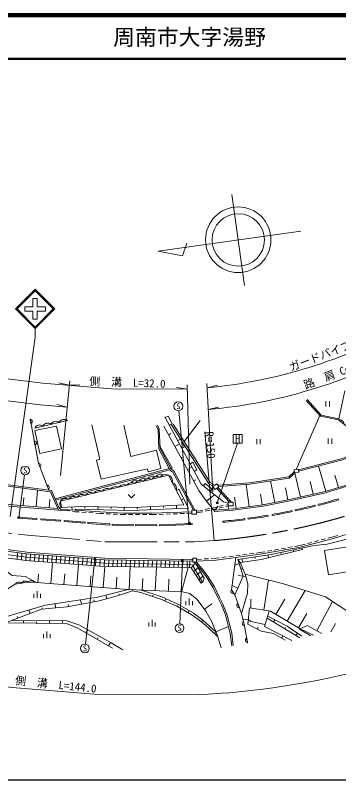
# Model space of a CAD drawing. Units: millimetres, scale not verified. Extents: x 40000 to 680000, y 20000 to 380000.
# Drawn here: x 382574 to 456736, y 205000 to 380000 of the extents above; entities that cross this region are included whole.
import ezdxf
from ezdxf.enums import TextEntityAlignment as Align

# ---------------------------------------------------------------- set-up
doc = ezdxf.new("R2010")
doc.units = ezdxf.units.MM
doc.header["$LTSCALE"] = 1000
doc.linetypes.add('CHAIN', pattern=[18.5, 12, -1.5, 3.5, -1.5])
for name, color, linetype, lineweight in [('M-BGD', 7, 'Continuous', 13), ('M-BMK', 2, 'CHAIN', 13), ('M-BMK-SRVR', 3, 'Continuous', 13), ('M-STR-HTXT', 7, 'Continuous', 13), ('M-STR-STRC', 7, 'Continuous', 13), ('M-TTL', 2, 'Continuous', 140), ('M-TTL-BAND', 7, 'Continuous', 25), ('M-TTL-LINE', 7, 'Continuous', 50)]:
    doc.layers.add(name, color=color, linetype=linetype, lineweight=lineweight)
doc.layers.add('M-TTL-TXT', color=7, linetype='Continuous')
doc.styles.add('ＭＳ ゴシック', font='')
doc.styles.get('ＭＳ ゴシック').set_extended_font_data('MS Gothic')

msp = doc.modelspace()

# ---------------------------------------------------------------- hatches: boundary and pattern name
at = {"layer": 'M-STR-HTXT'}
for points in [[(429099, 268509, -1), (428660, 268270, -1)], [(383566, 265187, -1), (383164, 264889, -1)], [(422634, 263890, -1), (422311, 263508, -1)], [(400623, 255349, -0.41421), (400665, 255700, -0.41421), (401016, 255657, -1)], [(420698, 254910, -1), (421068, 255245, -1)]]:
    msp.add_hatch(color=256, dxfattribs=at).paths.add_polyline_path(points)

# ---------------------------------------------------------------- linework, layer by layer
at = {"layer": 'M-BGD'}
for p, q in [((453783, 291626), (453783, 290426)), ((454583, 291626), (454583, 290426)), ((385990, 287511), (386172, 286537)), ((387036, 285513), (394536, 287210)), ((417596, 288251), (416979, 287920)), ((418542, 286489), (417596, 288251)), ((421281, 282448), (424965, 287240)), ((446976, 276041), (452380, 288406)), ((417925, 286158), (418542, 286489)), ((417755, 283941), (418273, 284224)), ((386916, 282570), (387098, 281596)), ((419190, 281307), (420226, 281871)), ((420434, 282965), (419817, 282634)), ((421380, 281203), (420434, 282965)), ((437925, 282996), (437925, 281796)), ((438725, 282996), (438725, 281796)), ((454326, 283079), (454326, 281879)), ((455126, 283079), (455126, 281879)), ((415769, 280830), (418229, 276270)), ((420763, 280872), (421380, 281203)), ((420626, 278673), (421127, 278946)), ((387899, 277402), (388254, 276477)), ((422061, 276039), (423064, 276585)), ((423271, 277678), (422655, 277347)), ((424217, 275916), (423271, 277678)), ((453808, 271062), (452085, 276784)), ((391691, 269324), (417881, 276283)), ((391834, 269000), (418012, 275955)), ((423601, 275585), (424217, 275916)), ((447965, 269700), (446698, 275195)), ((423497, 273404), (423978, 273667)), ((442092, 268475), (441128, 273397)), ((450888, 270374), (450217, 273286)), ((456680, 271927), (455847, 274694)), ((387371, 267485), (387687, 271311)), ((389818, 272404), (390173, 271479)), ((419515, 271237), (420081, 271533)), ((426142, 272791), (425708, 272242)), ((427712, 271552), (426142, 272791)), ((427278, 271002), (427712, 271552)), ((428738, 271723), (431709, 268518)), ((429032, 271922), (432186, 268518)), ((436172, 267518), (435501, 272580)), ((445036, 269052), (444494, 271819)), ((384381, 267732), (384540, 269645)), ((426424, 268732), (428258, 270228)), ((433198, 267124), (432862, 269655)), ((439146, 267912), (438816, 270398)), ((390361, 267238), (390519, 269151)), ((419534, 267810), (419576, 267060)), ((420658, 269042), (420991, 269216)), ((430835, 267879), (431402, 268006)), ((394473, 266604), (394482, 266792)), ((394473, 266604), (395070, 266521)), ((395555, 267442), (395594, 266738)), ((395665, 266438), (396262, 266355)), ((396262, 266355), (397261, 266289)), ((396470, 266973), (396304, 266703)), ((397860, 266250), (398858, 266184)), ((398552, 267543), (398544, 267191)), ((399456, 266144), (400454, 266078)), ((401053, 266039), (402052, 265973)), ((401551, 267475), (401536, 266831)), ((404550, 267406), (404543, 267084)), ((407549, 267338), (407534, 266662)), ((410548, 267311), (410567, 266973)), ((413543, 267477), (413581, 266805)), ((416539, 267643), (416557, 267307)), ((421940, 265974), (423051, 266014)), ((424151, 266486), (424999, 266579)), ((424151, 266134), (425056, 266233)), ((424999, 266579), (425565, 266705)), ((425056, 266233), (425593, 266353)), ((426150, 266835), (427126, 267053)), ((426179, 266483), (427155, 266701)), ((427712, 267183), (428688, 267401)), ((427741, 266831), (428717, 267049)), ((428469, 266752), (428992, 267614)), ((429274, 267531), (430250, 267749)), ((429302, 267179), (430278, 267397)), ((430864, 267527), (431402, 267647)), ((431462, 266958), (431414, 267668)), ((402052, 265973), (402822, 265935)), ((403421, 265905), (404420, 265855)), ((405019, 265825), (406018, 265775)), ((406617, 265746), (407386, 265707)), ((407386, 265707), (407910, 265705)), ((408510, 265702), (409510, 265698)), ((410110, 265695), (411110, 265691)), ((411710, 265688), (412710, 265683)), ((413310, 265681), (413833, 265678)), ((413833, 265678), (414944, 265719)), ((415544, 265741), (416543, 265777)), ((417143, 265799), (418142, 265835)), ((418742, 265857), (419741, 265893)), ((420341, 265915), (421340, 265952)), ((455458, 260609), (456506, 260939)), ((449602, 259090), (450570, 259341)), ((451151, 259491), (452119, 259742)), ((452700, 259893), (453668, 260144)), ((454248, 260295), (455458, 260609)), ((440376, 257307), (441360, 257481)), ((441951, 257586), (442936, 257761)), ((443527, 257865), (444511, 258040)), ((445102, 258145), (446087, 258319)), ((446381, 257630), (446467, 257214)), ((446678, 258424), (447811, 258625)), ((447811, 258625), (449021, 258939)), ((383072, 256990), (383000, 255487)), ((384067, 256859), (383995, 255356)), ((385062, 256728), (384990, 255224)), ((386059, 256645), (385988, 255146)), ((387057, 256568), (386985, 255069)), ((388054, 256490), (387982, 254991)), ((389051, 256413), (388980, 254914)), ((390049, 256336), (389977, 254837)), ((391046, 256259), (390975, 254760)), ((392044, 256182), (391972, 254683)), ((393041, 256105), (392970, 254606)), ((394039, 256028), (393967, 254529)), ((395036, 255950), (394965, 254451)), ((396034, 255873), (395962, 254374)), ((397031, 255796), (396960, 254297)), ((398029, 255719), (397957, 254220)), ((399026, 255642), (398955, 254143)), ((400023, 255565), (399952, 254066)), ((424162, 255447), (425272, 255510)), ((425871, 255544), (426869, 255600)), ((427468, 255634), (428579, 255697)), ((428579, 255697), (429351, 255797)), ((429946, 255874), (430937, 256002)), ((431532, 256079), (432524, 256208)), ((433119, 256285), (434111, 256413)), ((434572, 255560), (434684, 254817)), ((434706, 256490), (435698, 256619)), ((436293, 256696), (437284, 256824)), ((437539, 256005), (437595, 255633)), ((437879, 256901), (438651, 257001)), ((438651, 257001), (439785, 257202)), ((440506, 256450), (440598, 255832)), ((443450, 257019), (443514, 256714)), ((390738, 249922), (391113, 254749)), ((396720, 249457), (397095, 254287)), ((401021, 255488), (400949, 253989)), ((402018, 255410), (401947, 253911)), ((402702, 248993), (403078, 253828)), ((403016, 255333), (402944, 253834)), ((404016, 255315), (403945, 253816)), ((405017, 255301), (404945, 253802)), ((406017, 255287), (405946, 253787)), ((407017, 255273), (406946, 253773)), ((408018, 255258), (407946, 253759)), ((409018, 255244), (408947, 253745)), ((410019, 255230), (409947, 253731)), ((411019, 255216), (410948, 253717)), ((412020, 255202), (411948, 253703)), ((413020, 255188), (412949, 253689)), ((414021, 255174), (413949, 253675)), ((415021, 255160), (414950, 253661)), ((416022, 255146), (415950, 253647)), ((417022, 255132), (416951, 253633)), ((418023, 255118), (417951, 253618)), ((419023, 255104), (418952, 253604)), ((420024, 255089), (419952, 253590)), ((421024, 255075), (420952, 253576)), ((422024, 255061), (421953, 253562)), ((422540, 253554), (422561, 255054)), ((422877, 253508), (423891, 254577)), ((423891, 254577), (425877, 251126)), ((424184, 255047), (428616, 255298)), ((433890, 254460), (432905, 254143)), ((433583, 255412), (434127, 254735)), ((387747, 250155), (387893, 252025)), ((393729, 249690), (393917, 252104)), ((408685, 248535), (408916, 253744)), ((414679, 248269), (414918, 253658)), ((420673, 248002), (422201, 253559)), ((423439, 252641), (424492, 253534)), ((424025, 251739), (425049, 252564)), ((434311, 253153), (434729, 253333)), ((399711, 249225), (399899, 251643)), ((405693, 248760), (405895, 251360)), ((411682, 248402), (411802, 251097)), ((417676, 248135), (417800, 250920)), ((424660, 250760), (425594, 251618)), ((434798, 251605), (433703, 251724)), ((434805, 251622), (435423, 251486)), ((439549, 243814), (440661, 250744)), ((433611, 248850), (432268, 249428)), ((386863, 246637), (386863, 247537)), ((387613, 246637), (387613, 248137)), ((388363, 246637), (388363, 247537)), ((403588, 246457), (403366, 247274)), ((406490, 247256), (406398, 247590)), ((409485, 248238), (409497, 248499)), ((414038, 246987), (414125, 247247)), ((432713, 247650), (432137, 248456)), ((444911, 241307), (449074, 248335)), ((391794, 244329), (391700, 245318)), ((394776, 244646), (394681, 245148)), ((397724, 245204), (397534, 246207)), ((400671, 245762), (400593, 246178)), ((416847, 245942), (417074, 246443)), ((421714, 244976), (421714, 245876)), ((422464, 244976), (422464, 246476)), ((423214, 244976), (423214, 245876)), ((425971, 244039), (427671, 245232)), ((433950, 244447), (433624, 245382)), ((436587, 244290), (436591, 246363)), ((442330, 242837), (444411, 246350)), ((451689, 239082), (455329, 245833)), ((385987, 243044), (385679, 243861)), ((388808, 244043), (388722, 244360)), ((419579, 244704), (419693, 244955)), ((422188, 243224), (422462, 243701)), ((383181, 241984), (383027, 242392)), ((413928, 240064), (413928, 241564)), ((435989, 241628), (434766, 241776)), ((440313, 242005), (447790, 237486)), ((441799, 241107), (442106, 241616)), ((447492, 239778), (449446, 243078)), ((384435, 240866), (384440, 241466)), ((387435, 240845), (387437, 241145)), ((390435, 240824), (390440, 241424)), ((393435, 240803), (393438, 241211)), ((413178, 240064), (413178, 240964)), ((414678, 240064), (414678, 240964)), ((425260, 241135), (425423, 241337)), ((428574, 238880), (431451, 240077)), ((435156, 240278), (434906, 241237)), ((438118, 239420), (438292, 240029)), ((444366, 239555), (444535, 239835)), ((454955, 238818), (456017, 240788)), ((389047, 237400), (389047, 238300)), ((389797, 237400), (389797, 238900)), ((390547, 237400), (390547, 238300)), ((398785, 238643), (399196, 239348)), ((428257, 238461), (428610, 238794)), ((446934, 238004), (447272, 238563)), ((401377, 237132), (401612, 237536)), ((403969, 235621), (404440, 236430)), ((435817, 236420), (435651, 237397)), ((443594, 237410), (443903, 237951))]:
    msp.add_line(p, q, dxfattribs=at)
for points in [[(428062, 266724), (432460, 267026), (439369, 267942), (445810, 269204), (453598, 270999), (462024, 273536), (469992, 276486), (476234, 279287), (484202, 283253), (491176, 287465), (498493, 292550), (502629, 295573)], [(428294, 266439), (432490, 266727), (439417, 267645), (445872, 268910), (453675, 270709), (462120, 273251), (470106, 276208), (476362, 279016), (484347, 282990), (491336, 287211), (498860, 292187), (502853, 295109)], [(449468, 292025), (452712, 288488), (456793, 287650), (458155, 294031)], [(463035, 280873), (461533, 283141), (460570, 284351), (456665, 287370), (452556, 288213), (449247, 291823)], [(367528, 290225), (361978, 286797), (346609, 280635), (339281, 277127), (339276, 273673), (377352, 268313), (392354, 267073)], [(390251, 271276), (387868, 277483), (385964, 287652)], [(431402, 268299), (430330, 268592), (425166, 272670), (416894, 288078)], [(400160, 286248), (401948, 278349), (401195, 278179), (402242, 273791), (412882, 276157), (413025, 275454), (415961, 276229), (414926, 280452), (409044, 279011), (407494, 286171)], [(415471, 280749), (415307, 285149), (414881, 286033)], [(415769, 280830), (415604, 285222), (415151, 286164)], [(416657, 285957), (424694, 271208), (426109, 269118), (428294, 266439)], [(418432, 286209), (426957, 272713), (427920, 272196)], [(418771, 286422), (427239, 273016), (428294, 272449)], [(415471, 280749), (417881, 276283), (418012, 275955), (418382, 275593), (418701, 275444), (423431, 266674)], [(417947, 276119), (418531, 276431), (415748, 281392)], [(447500, 275916), (457308, 278436), (463177, 280554)], [(447544, 275618), (457396, 278149), (463299, 280279)], [(342176, 279641), (342200, 277309), (390664, 270919), (392517, 266694), (394473, 266604)], [(342475, 279759), (342497, 277573), (390871, 271194), (392563, 267337), (394557, 267387)], [(418229, 276270), (418990, 275540), (423772, 266674)], [(428988, 272405), (436308, 272940), (445267, 274354), (446555, 275467)], [(429182, 272118), (436343, 272642), (445398, 274071), (446836, 275313)], [(339345, 273310), (377314, 267965), (392510, 266709)], [(394557, 267387), (397755, 267562), (410021, 267281), (421250, 267905), (417694, 274734), (392941, 268795), (393149, 267352)], [(396470, 266973), (409153, 266617), (422309, 267176), (420081, 271533)], [(408470, 270260), (409220, 269560), (409970, 270260)], [(290436, 269261), (365165, 259354), (385173, 256713), (403085, 255328), (422965, 255048), (423260, 255048)], [(392563, 267337), (393103, 266859), (396304, 266703), (402073, 266322), (407396, 266057), (413828, 266028), (423025, 266363), (423051, 266366)], [(320134, 265727), (365217, 259750), (385214, 257111), (403103, 255728), (422968, 255448), (423262, 255448)], [(428616, 255298), (438712, 256605), (447897, 258234), (455569, 260224), (464192, 262944), (473033, 258346)], [(315457, 255578), (315613, 256297), (316685, 258394), (318633, 259669), (327879, 258774), (329293, 258802), (337773, 259801), (348385, 260476), (348618, 260791), (365066, 258610), (385095, 255967), (403050, 254578), (422550, 254304)], [(432951, 247316), (434805, 251622), (433583, 255412), (441253, 256562), (451088, 258610), (454105, 258927), (464837, 261669), (465394, 261322)], [(429759, 235208), (428958, 237956), (427625, 241160), (426290, 243615), (424315, 246236), (422626, 247632), (420921, 247991), (408469, 248545), (387425, 250180), (384925, 251515), (381882, 251751), (380371, 252867), (377550, 253510), (375007, 254891), (370173, 255806), (368256, 256501), (364960, 257008), (365089, 257850), (365165, 259354)], [(365089, 257850), (385017, 255221), (403016, 253829), (422540, 253554)], [(434430, 243066), (435817, 247735), (435859, 249813), (435266, 252084), (434127, 254735), (438945, 255443), (448440, 257678), (448364, 258043)], [(433141, 255884), (432137, 248456), (432951, 247316), (434430, 243066), (435168, 240232), (435843, 236268)], [(422550, 254304), (423173, 254124), (425511, 250254)], [(423700, 254804), (425165, 253060), (426361, 251485), (427940, 248958), (429104, 246574), (429877, 245030), (430765, 242766), (431862, 238463), (432212, 235658)], [(424159, 254803), (425439, 253279), (426649, 251684), (428247, 249128), (429418, 246729), (430197, 245173), (431099, 242874), (432207, 238528), (432559, 235701)], [(422540, 253549), (422877, 253508), (425173, 249969)], [(435266, 252084), (443847, 249952), (453736, 246893), (462191, 241264)], [(347854, 241263), (359643, 244462), (365423, 245691), (369651, 244306), (375374, 245328), (382574, 249782), (385434, 250254), (387425, 250180)], [(425173, 249969), (425684, 250400), (425877, 251126)], [(358552, 240237), (379577, 242074), (389519, 244986), (401514, 246813), (408469, 248545)], [(411347, 247887), (409485, 248238), (406255, 247179), (401827, 245980), (394436, 244582), (388572, 244021), (380118, 240827), (360355, 239640)], [(411347, 247887), (415967, 246341), (419742, 244630), (423055, 242725), (425260, 241135), (426913, 239795), (429036, 237688)], [(411521, 248409), (416168, 246854), (419993, 245120), (423353, 243188), (425609, 241562), (428610, 238794)], [(444463, 236914), (441795, 238436), (438939, 238986), (435866, 240609), (436315, 244333), (441100, 243565), (447899, 239537), (450924, 238079)], [(440784, 243616), (439750, 240078), (445960, 236898)], [(439879, 240519), (436585, 241210), (435997, 241697)], [(440449, 242468), (444927, 240167), (448302, 237858)], [(380299, 240895), (394301, 240797), (396941, 239718), (404832, 235118)], [(381858, 241484), (394400, 241396), (397171, 240475), (404592, 236345), (407203, 234736)], [(447899, 239537), (449465, 240281), (452881, 238445)], [(447706, 239651), (447703, 239431), (450302, 237955)]]:
    msp.add_lwpolyline(points, dxfattribs=at)
for points in [[(387082, 284910), (388237, 279671), (393145, 280753), (391998, 285955)], [(446482, 275969), (447471, 276113), (447572, 275421), (446583, 275276)], [(428314, 271437), (427839, 272141), (428750, 272757), (429226, 272053)], [(431402, 267668), (431402, 268518), (432502, 268518), (432502, 267668)], [(423051, 265824), (423051, 266674), (424151, 266674), (424151, 265824)], [(453474, 257486), (454387, 251913), (461439, 253069), (460712, 258582)], [(423263, 255706), (424163, 255703), (424159, 254803), (423259, 254806)]]:
    msp.add_lwpolyline(points, close=True, dxfattribs=at)
for centre, radius, start, end in [((385985, 287006), 505, 291.77952, 89.43771), ((391891, 285833), 1225, 51.07016, 154.43037), ((393766, 286257), 1225, 51.07016, 154.43037), ((456905, 286336), 1062, 1.51723, 103.06752), ((388141, 284984), 1225, 51.07016, 154.43037), ((390016, 285408), 1225, 51.07016, 154.43037), ((386911, 282065), 505, 291.77952, 89.43771), ((387986, 276904), 505, 302.16844, 99.82663), ((415994, 273426), 1554, 64.44834, 142.538), ((417040, 273263), 1610, 66.05236, 140.93399), ((409424, 271435), 1610, 66.05236, 140.93399), ((410282, 272056), 1554, 64.44834, 142.538), ((411328, 271892), 1610, 66.05236, 140.93399), ((412186, 272513), 1554, 64.44834, 142.538), ((413232, 272349), 1610, 66.05236, 140.93399), ((414090, 272969), 1554, 64.44834, 142.538), ((415136, 272806), 1610, 66.05236, 140.93399), ((417225, 273379), 1434, 344.08829, 70.9152), ((389904, 271906), 505, 302.16844, 99.82663), ((403712, 270064), 1610, 66.05236, 140.93399), ((405616, 270521), 1610, 66.05236, 140.93399), ((407520, 270978), 1610, 66.05236, 140.93399), ((418136, 271631), 1434, 344.08829, 70.9152), ((396095, 268237), 1610, 66.05236, 140.93399), ((398000, 268694), 1610, 66.05236, 140.93399), ((399904, 269151), 1610, 66.05236, 140.93399), ((401808, 269607), 1610, 66.05236, 140.93399), ((393851, 268190), 1093, 146.38231, 230.0554), ((394191, 267780), 1610, 66.05236, 140.93399), ((384816, 249544), 940, 48.99237, 149.76536), ((386147, 249534), 1014, 40.96213, 134.75576), ((383387, 249308), 940, 48.99237, 149.76536), ((432504, 248110), 505, 136.72521, 294.3834), ((433879, 244947), 505, 120.35669, 278.01488), ((435126, 240782), 505, 115.76604, 273.42423), ((435831, 236925), 505, 110.83985, 268.49805)]:
    msp.add_arc(centre, radius, start, end, dxfattribs=at)
at = {"layer": 'M-BMK'}
msp.add_lwpolyline([(67475, 304739), (364877, 263406), (385354, 260975), (403128, 259491), (423605, 259429), (428149, 259733)], dxfattribs=at)
msp.add_arc((415873, 409230), 150000, 274.69448, 299.61427, dxfattribs=at)
at = {"layer": 'M-BMK-SRVR'}
for p, q in [((435150, 318170), (432249, 338969)), ((448061, 330573), (415348, 326010)), ((420918, 324964), (421880, 327806)), ((415348, 326010), (420918, 324964))]:
    msp.add_line(p, q, dxfattribs=at)
for centre, radius in [((433694, 328612), 7500), ((433700, 328570), 6000)]:
    msp.add_circle(centre, radius, dxfattribs=at)
at = {"layer": 'M-STR-HTXT'}
for p, q in [((381414, 265269), (387124, 306279)), ((394955, 295295), (392561, 295838)), ((392969, 274632), (395051, 296291)), ((394955, 295295), (397407, 295433)), ((421977, 294434), (419547, 294783)), ((422585, 272662), (421949, 295434)), ((427841, 270887), (426481, 295724)), ((426536, 294725), (428924, 295294)), ((394477, 290318), (392083, 290860)), ((422472, 263699), (420055, 289489)), ((426809, 289729), (429199, 290293)), ((428149, 259733), (426064, 284646)), ((428879, 268389), (433560, 282041)), ((383365, 265038), (384720, 274826)), ((400820, 255503), (398656, 236050)), ((420883, 255077), (420294, 240700))]:
    msp.add_line(p, q, dxfattribs=at)
for points in [[(344363, 301594), (369350, 298121), (388874, 295803), (404639, 294487), (421977, 294434)], [(343534, 296661), (368711, 293162), (388371, 290827), (394477, 290318)], [(313322, 235235), (360404, 228692), (381833, 226147), (401617, 224496), (424721, 224426), (431014, 224851)]]:
    msp.add_lwpolyline(points, dxfattribs=at)
for centre in [(428879, 268389), (383365, 265038), (422472, 263699), (400820, 255503), (420883, 255077)]:
    msp.add_circle(centre, 250, dxfattribs=at)
for centre, radius, start, end in [((415906, 409066), 114833, 275.31118, 299.17745), ((415873, 409230), 120000, 275.22896, 299.18935), ((415873, 409230), 185000, 274.69448, 288.6351)]:
    msp.add_arc(centre, radius, start, end, dxfattribs=at)
at = {"layer": 'M-STR-STRC'}
for p, q in [((382624, 312779), (387124, 317279)), ((382978, 312779), (387124, 316926)), ((391624, 312779), (387124, 317279)), ((391271, 312779), (387124, 316926)), ((386626, 315139), (386625, 313279)), ((386626, 315139), (387626, 315139)), ((387626, 315139), (387625, 313279)), ((384765, 313279), (384764, 312279)), ((384765, 313279), (386625, 313279)), ((387625, 313279), (389485, 313279)), ((389485, 313279), (389484, 312279)), ((382624, 312779), (387124, 308279)), ((382978, 312779), (387124, 308632)), ((384764, 312279), (386625, 312279)), ((386625, 312279), (386624, 310419)), ((387124, 308632), (391271, 312779)), ((387124, 308279), (391624, 312779)), ((387625, 312279), (387624, 310419)), ((387625, 312279), (389484, 312279)), ((386624, 310419), (387624, 310419)), ((387124, 308279), (387124, 306279)), ((451295, 267850), (451355, 267607)), ((452119, 267801), (452057, 268043)), ((456586, 269282), (456656, 269042)), ((446012, 266630), (446063, 266385)), ((446833, 266550), (446780, 266794)), ((383175, 265141), (383156, 264892)), ((383156, 264892), (387538, 264561)), ((383175, 265141), (387557, 264810)), ((387557, 264810), (387538, 264561)), ((388473, 264741), (388455, 264491)), ((388455, 264491), (392934, 264153)), ((388473, 264741), (392953, 264403)), ((392953, 264403), (392934, 264153)), ((393792, 264339), (393773, 264090)), ((393792, 264339), (398624, 263974)), ((435194, 264766), (435227, 264518)), ((435962, 264619), (435928, 264866)), ((440563, 265333), (440521, 265579)), ((441484, 265494), (441440, 265740)), ((393773, 264090), (398605, 263725)), ((398624, 263974), (398605, 263725)), ((399222, 263929), (399204, 263680)), ((399204, 263680), (404236, 263300)), ((399222, 263929), (404255, 263549)), ((404236, 263300), (404255, 263549)), ((404805, 263521), (404800, 263271)), ((404800, 263271), (409641, 263186)), ((404805, 263521), (409646, 263436)), ((409641, 263186), (409646, 263436)), ((410173, 263427), (410169, 263177)), ((410169, 263177), (415009, 263092)), ((410173, 263427), (415013, 263342)), ((415009, 263092), (415013, 263342)), ((415633, 263348), (423135, 263650)), ((415633, 263348), (415643, 263099)), ((415643, 263099), (423145, 263400)), ((423135, 263650), (423145, 263400)), ((430143, 264180), (430168, 263931))]:
    msp.add_line(p, q, dxfattribs=at)
for points in [[(384765, 313279), (386625, 313279), (386626, 315139), (387626, 315139), (387625, 313279), (389485, 313279), (389484, 312279), (387625, 312279), (387624, 310419), (386624, 310419), (386625, 312279), (384764, 312279)], [(432560, 282041), (434560, 282041), (434560, 284041), (432560, 284041)]]:
    msp.add_lwpolyline(points, close=True, dxfattribs=at)
for centre in [(419961, 290484), (384857, 275816), (420253, 239701), (398545, 235057)]:
    msp.add_circle(centre, 1000, dxfattribs=at)
for radius, start, end in [(145750, 282.24266, 284.06546), (145750, 284.37461, 286.22065), (146000, 284.37461, 286.22065), (145750, 280.10304, 281.93395), (146000, 280.10304, 281.93395), (146000, 282.24266, 284.06546), (145750, 275.61873, 277.61778), (146000, 275.61873, 277.61778), (145750, 277.90881, 279.736), (146000, 277.90881, 279.736)]:
    msp.add_arc((415873, 409230), radius, start, end, dxfattribs=at)
at = {"layer": 'M-TTL'}
msp.add_line((680000, 380000), (40000, 380000), dxfattribs=at)
at = {"layer": 'M-TTL-BAND'}
msp.add_line((40000, 205000), (579000, 205000), dxfattribs=at)
at = {"layer": 'M-TTL-LINE'}
msp.add_line((40000, 370000), (680000, 370000), dxfattribs=at)

# ---------------------------------------------------------------- texts
at = {"layer": 'M-STR-HTXT', "style": 'ＭＳ ゴシック'}
for s, rotation, p in [('ガードパイプ L=81.0', 21, (457076, 302187)), ('路\u3000肩 Con L=81.0', 21, (459229, 297658)), ('側\u3000溝\u3000L=32.0', 358, (408233, 294476)), ('側\u3000溝\u3000L=144.0', 354, (391725, 225321))]:
    msp.add_text(s, height=1833, rotation=rotation, dxfattribs=at).set_placement(p, align=Align.BOTTOM_CENTER)
msp.add_text('R=150', height=1833, rotation=274.784, dxfattribs=at).set_placement((425609, 284608), align=Align.BOTTOM_LEFT)
at = {"layer": 'M-STR-STRC', "style": 'ＭＳ ゴシック'}
for s, height, p in [('S', 1320, (419961, 290484)), ('H', 1833, (433560, 283041)), ('S', 1320, (384857, 275816)), ('S', 1320, (420253, 239701)), ('S', 1320, (398545, 235057))]:
    msp.add_text(s, height=height, dxfattribs=at).set_placement(p, align=Align.MIDDLE_CENTER)
at = {"layer": 'M-TTL-TXT', "style": 'ＭＳ ゴシック'}
msp.add_text('周南市大字湯野', height=3666, dxfattribs=at).set_placement((405024, 375000), align=Align.MIDDLE_LEFT)

doc.saveas('drawing.dxf')
